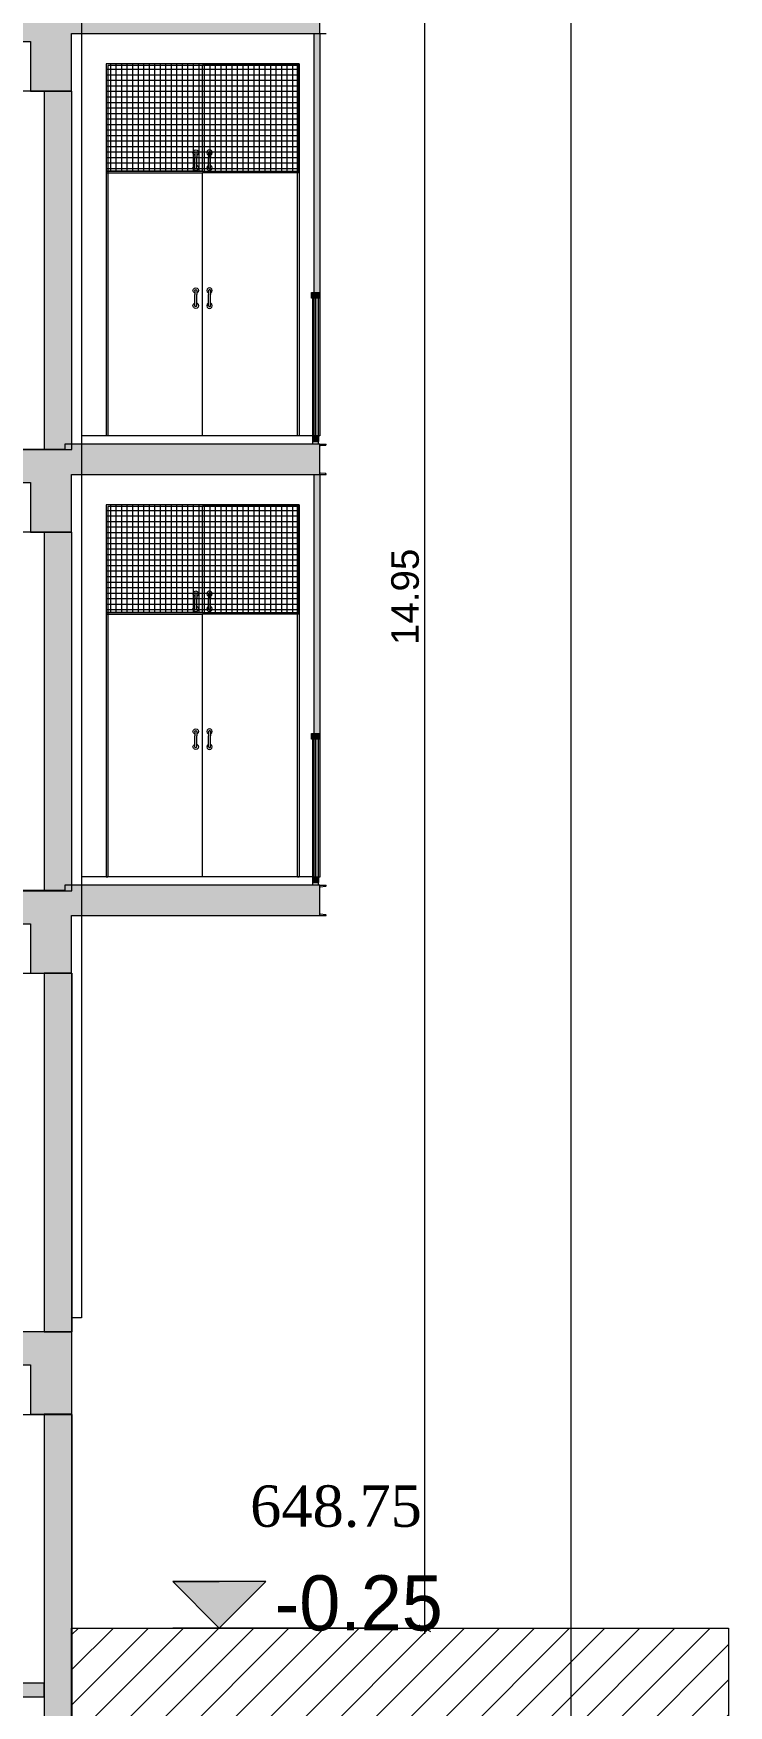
# Model space of a CAD drawing. Header units: millimetres. Extents: x 475206255 to 476720147, y 4620882299 to 4621447368.
# Drawn here: x 475518735 to 475523777, y 4621043682 to 4621055813 of the extents above; entities that cross this region are included whole.
import ezdxf

# ---------------------------------------------------------------- set-up
doc = ezdxf.new("R2010")
doc.units = ezdxf.units.MM
doc.header["$MEASUREMENT"] = 0
for name, color, linetype, lineweight in [('0_Pen_No__1_Pen_No__250', 7, 'Continuous', 0), ('0_Pen_No__250_Pen_No__142', 142, 'Continuous', 0), ('2D Drafting - General_Pen_No__250_Pen_No__7', 7, 'Continuous', 0), ('New_2D Drafting - General_Pen_No__1_Pen_No__250', 7, 'Continuous', 0), ('New_2D Drafting - General_Pen_No__250', 7, 'Continuous', 0), ('New_2D Drafting - General_Pen_No__250_Pen_No__154', 154, 'Continuous', 0), ('New_2D Drafting - General_Pen_No__250_Pen_No__7', 7, 'Continuous', 0), ('New_2D Drafting - General_Pen_No__30_Pen_No__9_Pen_No__9_Pen_No__255', 255, 'Continuous', 0), ('New_2D Drafting - General_Pen_No__30_Pen_No__9_Pen_No__9_Pen_No__4', 7, 'Continuous', 0), ('New_2D Drafting - General_Pen_No__30_Pen_No__9_Pen_No__9_Pen_No__7', 7, 'Continuous', 0), ('New_2D Drafting - General_Pen_No__7_Pen_No__250', 7, 'Continuous', 0), ('New_2D Drafting - General_Pen_No__7_Pen_No__7', 7, 'Continuous', 0), ('New_gegmebi_Pen_No__7_Pen_No__4', 7, 'Continuous', 0), ('New_New_piketebi_Pen_No__7_Pen_No__1', 1, 'Continuous', 0), ('New_reg_nak_Pen_No__7', 7, 'Continuous', 0), ('New_Structural - Bearing_Pen_No__1', 1, 'Continuous', 0), ('New_Structural - Bearing_Pen_No__250', 7, 'Continuous', 0), ('Structural - Bearing_Pen_No__250', 7, 'Continuous', 0), ('Structural - Bearing_Pen_No__7', 7, 'Continuous', 0), ('zoma_Pen_No__142', 142, 'Continuous', 0), ('zoma_Pen_No__1_Pen_No__142', 142, 'Continuous', 0)]:
    doc.layers.add(name, color=color, linetype=linetype, lineweight=lineweight)
doc.layers.add('New_2D Drafting - General_Pen_No__254', color=7, linetype='Continuous', lineweight=0, true_color=0xcccccc)
doc.layers.add('zoma', color=7, linetype='Continuous')
doc.styles.add('GENERATED_STYLE_2', font='arial.ttf')
doc.styles.add('GENERATED_STYLE_4', font='ACADMTAV.TTF')
doc.styles.add('GENERATED_STYLE_9', font='times.ttf')
doc.dimstyles.new('GENERATED_STYLE__14', dxfattribs={"dimtxt": 200, "dimasz": 64.421331, "dimexe": 0.18, "dimexo": 300, "dimgap": 0, "dimtad": 1, "dimlfac": 0.001, "dimzin": 0, "dimdsep": 46, "dimtxsty": 'GENERATED_STYLE_2', "dimblk": 'ARROWHEAD_2', "dimblk1": 'ARROWHEAD_2', "dimblk2": 'ARROWHEAD_2', "dimcen": 0.09, "dimclrd": 142, "dimclre": 142, "dimclrt": 142, "dimadec": 0, "dimazin": 0, "dimtfac": 1, "dimtdec": 4, "dimtmove": 0, "dimatfit": 3, "dimfxl": 1, "dimtolj": 1, "dimtzin": 0, "dimarcsym": 0})
doc.dimstyles.new('GENERATED_STYLE__3', dxfattribs={"dimtxt": 200, "dimasz": 64.421331, "dimexe": 0.18, "dimexo": 3, "dimgap": 0, "dimtad": 1, "dimtih": 1, "dimtoh": 1, "dimlfac": 0.001, "dimzin": 0, "dimdsep": 46, "dimtxsty": 'GENERATED_STYLE_2', "dimblk": 'ARROWHEAD_2', "dimblk1": 'ARROWHEAD_2', "dimblk2": 'ARROWHEAD_2', "dimcen": 0.09, "dimclrd": 142, "dimclre": 142, "dimclrt": 142, "dimadec": 0, "dimazin": 0, "dimtfac": 1, "dimtdec": 4, "dimtmove": 0, "dimatfit": 3, "dimfxl": 1, "dimtolj": 1, "dimtzin": 0, "dimarcsym": 0})
pattern_1 = [(0, (475826095.757, 4621095193.19), (0, 40), []), (90, (475826095.757, 4621095193.19), (-40, 0), [])]

# ---------------------------------------------------------------- blocks, each defined once
blk = doc.blocks.new('*D354', base_point=(475826096, 4621095193))
at = {"layer": 'zoma_Pen_No__142', "color": 142, "linetype": 'Continuous', "lineweight": 0, "transparency": 16777216}
for p, q in [((475521636, 4621059194), (475519112, 4621059194)), ((475521615, 4621059170), (475521530, 4621059219)), ((475521573, 4621059194), (475521573, 4621059236)), ((475521573, 4621044244), (475521573, 4621059194)), ((475521636, 4621044244), (475521509, 4621044244)), ((475521530, 4621044268), (475521615, 4621044220)), ((475521573, 4621044203), (475521573, 4621044244))]:
    blk.add_line(p, q, dxfattribs=at)
at = {"layer": 'zoma_Pen_No__142', "color": 142, "lineweight": 0, "transparency": 16777216, "insert": (475521533, 4621051376), "char_height": 200, "attachment_point": 7, "rotation": 90, "style": 'GENERATED_STYLE_2'}
blk.add_mtext('\\A1;{\\pql;\\fArial|b0|i0|c204|p0;\\W1.000000;14.95}', dxfattribs=at)
blk = doc.blocks.new('ARROWHEAD_2')
at = {"color": 0, "linetype": 'Continuous', "lineweight": 0}
for p, q in [((0, 0), (-1, 0)), ((-0.38, -0.66), (0.38, 0.66))]:
    blk.add_line(p, q, dxfattribs=at)
blk = doc.blocks.new('*D1601', base_point=(475826096, 4621095193))
at = {"layer": 'zoma_Pen_No__142', "color": 142, "linetype": 'Continuous', "lineweight": 0, "transparency": 16777216}
for p, q in [((475518612, 4621038264), (475518612, 4621038391)), ((475519012, 4621038264), (475519012, 4621038391)), ((475518636, 4621038370), (475518587, 4621038285)), ((475518612, 4621038328), (475519012, 4621038328)), ((475518987, 4621038285), (475519036, 4621038370)), ((475519012, 4621038328), (475519053, 4621038328))]:
    blk.add_line(p, q, dxfattribs=at)

msp = doc.modelspace()

# ---------------------------------------------------------------- hatches: boundary and pattern name
at = {"layer": '0_Pen_No__250_Pen_No__142', "linetype": 'Continuous', "lineweight": 0}
msp.add_hatch(color=142, dxfattribs=at).paths.add_polyline_path([(475520082.69, 4621044243.999), (475520420.219, 4621044581.693), (475519744.997, 4621044581.528)])
at = {"layer": '2D Drafting - General_Pen_No__250_Pen_No__7', "linetype": 'Continuous', "lineweight": 0}
for points in [[(475518962.212, 4621056033.564), (475518962.212, 4621055994.373), (475512112.213, 4621055994.373), (475512112.213, 4621055754.188), (475518712.213, 4621055754.188), (475518712.213, 4621055394.724), (475519011.963, 4621055394.724), (475519011.903, 4621055813.493), (475519012.377, 4621055813.493), (475520811.949, 4621055813.493), (475520811.949, 4621056033.563)], [(475518962.212, 4621052833.564), (475518962.212, 4621052794.373), (475512112.213, 4621052794.373), (475512112.213, 4621052554.543), (475518712.213, 4621052554.543), (475518712.213, 4621052194.196), (475519011.963, 4621052194.196), (475519011.903, 4621052613.493), (475519012.377, 4621052613.493), (475520811.949, 4621052613.493), (475520811.949, 4621052833.563)], [(475518962.212, 4621049633.564), (475518962.212, 4621049594.373), (475512112.213, 4621049594.373), (475512112.213, 4621049354.543), (475518712.213, 4621049354.543), (475518712.213, 4621048994.727), (475519011.963, 4621048994.727), (475519011.903, 4621049413.493), (475519012.377, 4621049413.493), (475520811.949, 4621049413.493), (475520811.949, 4621049633.563)], [(475519012.846, 4621045795.175), (475519012.746, 4621046394.175), (475512112.213, 4621046394.175), (475512112.213, 4621046154.543), (475518712.746, 4621046154.543), (475518712.746, 4621045795.175)], [(475518812.242, 4621043844.07), (475509012.213, 4621043844.07), (475509012.213, 4621043744.07), (475518812.242, 4621043744.07)]]:
    msp.add_hatch(color=7, dxfattribs=at).paths.add_polyline_path(points)
at = {"layer": 'New_2D Drafting - General_Pen_No__250_Pen_No__154', "linetype": 'Continuous', "lineweight": 0}
msp.add_hatch(color=154, dxfattribs=at).paths.add_polyline_path([(475519012.846, 4621045795.175), (475518812.846, 4621045795.175), (475518812.846, 4621043244.07), (475519012.846, 4621043244.07)])
at = {"layer": 'New_2D Drafting - General_Pen_No__250_Pen_No__7', "linetype": 'Continuous', "lineweight": 0}
for points in [[(475519012.213, 4621055394.724), (475518812.213, 4621055394.724), (475518812.213, 4621052794.55), (475519012.213, 4621052794.55)], [(475519012.213, 4621052194.196), (475518812.213, 4621052194.196), (475518812.213, 4621049593.727), (475519012.213, 4621049593.727)], [(475519012.213, 4621048994.727), (475518812.213, 4621048994.727), (475518812.213, 4621046393.727), (475519012.213, 4621046393.727)]]:
    msp.add_hatch(color=7, dxfattribs=at).paths.add_polyline_path(points)
at = {"layer": 'New_2D Drafting - General_Pen_No__254', "linetype": 'Continuous', "lineweight": 0, "true_color": 0xcccccc}
h = msp.add_hatch(dxfattribs=at)
h.set_pattern_fill('GRID_100X100', color=254, style=0, pattern_type=2)
h.set_pattern_definition(pattern_1)
h.paths.add_polyline_path([(475519262.165, 4621054813.085), (475520662.165, 4621054813.085), (475520662.165, 4621055593.085), (475519262.165, 4621055593.085)])
h = msp.add_hatch(dxfattribs=at)
h.set_pattern_fill('GRID_100X100', color=254, style=0, pattern_type=2)
h.set_pattern_definition(pattern_1)
h.paths.add_polyline_path([(475519262.165, 4621051613.085), (475520662.165, 4621051613.085), (475520662.165, 4621052393.085), (475519262.165, 4621052393.085)])
at = {"layer": 'New_2D Drafting - General_Pen_No__30_Pen_No__9_Pen_No__9_Pen_No__255', "linetype": 'Continuous', "lineweight": 0}
for points in [[(475520811.947, 4621055813.086), (475520811.947, 4621052893.085), (475520771.947, 4621052893.085), (475520771.947, 4621055813.086)], [(475520801.947, 4621053893.564), (475520761.947, 4621053893.564), (475520761.947, 4621052893.563), (475520801.947, 4621052893.563)], [(475520811.947, 4621052613.086), (475520811.947, 4621049693.085), (475520771.947, 4621049693.085), (475520771.947, 4621052613.086)], [(475520801.947, 4621050693.564), (475520761.947, 4621050693.564), (475520761.947, 4621049693.563), (475520801.947, 4621049693.563)]]:
    msp.add_hatch(color=255, dxfattribs=at).paths.add_polyline_path(points)
at = {"layer": 'New_2D Drafting - General_Pen_No__30_Pen_No__9_Pen_No__9_Pen_No__4', "linetype": 'Continuous', "lineweight": 0}
for points in [[(475520811.947, 4621053893.564), (475520751.947, 4621053893.564), (475520751.947, 4621053933.564), (475520779.947, 4621053933.564), (475520781.947, 4621053933.564), (475520811.947, 4621053933.564)], [(475520801.947, 4621052853.563), (475520761.947, 4621052853.563), (475520761.947, 4621052893.563), (475520779.947, 4621052893.563), (475520781.947, 4621052893.563), (475520801.947, 4621052893.563)], [(475520811.947, 4621050693.564), (475520751.947, 4621050693.564), (475520751.947, 4621050733.564), (475520779.947, 4621050733.564), (475520781.947, 4621050733.564), (475520811.947, 4621050733.564)], [(475520801.947, 4621049653.563), (475520761.947, 4621049653.563), (475520761.947, 4621049693.563), (475520779.947, 4621049693.563), (475520781.947, 4621049693.563), (475520801.947, 4621049693.563)]]:
    msp.add_hatch(color=7, dxfattribs=at).paths.add_polyline_path(points)
at = {"layer": 'New_2D Drafting - General_Pen_No__7_Pen_No__7', "linetype": 'Continuous', "lineweight": 0}
h = msp.add_hatch(dxfattribs=at)
h.set_pattern_fill('MASONRY_BLOCK', style=0, pattern_type=2)
h.set_pattern_definition([(45, (475826095.76, 4621095193.19), (-127.27922, 127.27922), [])])
h.paths.add_polyline_path([(475452974.425, 4621042244.07), (475456710.947, 4621042244.071), (475456710.947, 4621041744.004), (475456711.047, 4621041744.004), (475456711.017, 4621041564.479), (475456711.58, 4621041564.479), (475456711.58, 4621041244.07), (475456711.58, 4621040844.07), (475466511.615, 4621040844.07), (475466511.615, 4621040043.958), (475466711.581, 4621040043.958), (475469211.241, 4621040043.958), (475469211.241, 4621040443.958), (475469211.241, 4621040844.069), (475477412.05, 4621040844.069), (475477412.05, 4621042344.563), (475477711.501, 4621042344.563), (475477711.501, 4621041844.07), (475487112.247, 4621041844.069), (475487112.247, 4621041043.958), (475489811.873, 4621041043.958), (475489811.873, 4621041844.069), (475498012.213, 4621041844.069), (475498012.213, 4621043844.07), (475498312.213, 4621043844.07), (475498312.213, 4621042844.069), (475506512.553, 4621042844.069), (475506512.553, 4621042043.958), (475509212.179, 4621042043.958), (475509212.179, 4621042844.069), (475519011.58, 4621042844.07), (475519011.58, 4621044244.001), (475523777.15, 4621044243.999), (475523777.15, 4621041501.744), (475500553.601, 4621041501.744), (475500553.601, 4621040501.744), (475479153.68, 4621040501.744), (475479153.68, 4621039501.744), (475452974.425, 4621039501.744)])

# ---------------------------------------------------------------- linework, layer by layer
at = {"layer": '0_Pen_No__1_Pen_No__250', "color": 7, "linetype": 'Continuous', "lineweight": 0, "flags": 128}
for points in [[(475520082.69, 4621044243.999), (475519744.997, 4621044581.528), (475520082.608, 4621044581.61)], [(475520082.69, 4621044243.999), (475520420.219, 4621044581.693), (475520082.608, 4621044581.61)], [(475521345.079, 4621044244.307), (475519745.079, 4621044243.917)]]:
    msp.add_lwpolyline(points, dxfattribs=at)
at = {"layer": '0_Pen_No__250_Pen_No__142', "color": 142, "linetype": 'Continuous', "lineweight": 0, "flags": 128}
msp.add_lwpolyline([(475520082.69, 4621044243.999), (475520420.219, 4621044581.693), (475519744.997, 4621044581.528)], close=True, dxfattribs=at)
at = {"layer": '2D Drafting - General_Pen_No__250_Pen_No__7', "color": 7, "linetype": 'Continuous', "lineweight": 0, "flags": 128}
for points in [[(475518962.212, 4621056033.564), (475518962.212, 4621055994.373), (475512112.213, 4621055994.373), (475512112.213, 4621055754.188), (475518712.213, 4621055754.188), (475518712.213, 4621055394.724), (475519011.963, 4621055394.724), (475519011.903, 4621055813.493), (475519012.377, 4621055813.493), (475520811.949, 4621055813.493), (475520811.949, 4621056033.563)], [(475518962.212, 4621052833.564), (475518962.212, 4621052794.373), (475512112.213, 4621052794.373), (475512112.213, 4621052554.543), (475518712.213, 4621052554.543), (475518712.213, 4621052194.196), (475519011.963, 4621052194.196), (475519011.903, 4621052613.493), (475519012.377, 4621052613.493), (475520811.949, 4621052613.493), (475520811.949, 4621052833.563)], [(475518962.212, 4621049633.564), (475518962.212, 4621049594.373), (475512112.213, 4621049594.373), (475512112.213, 4621049354.543), (475518712.213, 4621049354.543), (475518712.213, 4621048994.727), (475519011.963, 4621048994.727), (475519011.903, 4621049413.493), (475519012.377, 4621049413.493), (475520811.949, 4621049413.493), (475520811.949, 4621049633.563)], [(475519012.846, 4621045795.175), (475519012.746, 4621046394.175), (475512112.213, 4621046394.175), (475512112.213, 4621046154.543), (475518712.746, 4621046154.543), (475518712.746, 4621045795.175)], [(475518812.242, 4621043844.07), (475509012.213, 4621043844.07), (475509012.213, 4621043744.07), (475518812.242, 4621043744.07)]]:
    msp.add_lwpolyline(points, close=True, dxfattribs=at)
at = {"layer": 'New_2D Drafting - General_Pen_No__1_Pen_No__250', "color": 7, "linetype": 'Continuous', "lineweight": 0}
for p, q in [((475520761.947, 4621052893.601), (475519082.297, 4621052893.601)), ((475520761.947, 4621049693.601), (475519082.297, 4621049693.601))]:
    msp.add_line(p, q, dxfattribs=at)
at = {"layer": 'New_2D Drafting - General_Pen_No__250', "color": 7, "linetype": 'Continuous', "lineweight": 0, "flags": 128}
for points in [[(475519262.165, 4621054813.085), (475520662.165, 4621054813.085), (475520662.165, 4621055593.085), (475519262.165, 4621055593.085)], [(475519262.165, 4621051613.085), (475520662.165, 4621051613.085), (475520662.165, 4621052393.085), (475519262.165, 4621052393.085)]]:
    msp.add_lwpolyline(points, close=True, dxfattribs=at)
at = {"layer": 'New_2D Drafting - General_Pen_No__250_Pen_No__7', "color": 7, "linetype": 'Continuous', "lineweight": 0, "flags": 128}
for points in [[(475519012.213, 4621055394.724), (475518812.213, 4621055394.724), (475518812.213, 4621052794.55), (475519012.213, 4621052794.55)], [(475519012.213, 4621052194.196), (475518812.213, 4621052194.196), (475518812.213, 4621049593.727), (475519012.213, 4621049593.727)], [(475519012.213, 4621048994.727), (475518812.213, 4621048994.727), (475518812.213, 4621046393.727), (475519012.213, 4621046393.727)], [(475519012.846, 4621045795.175), (475518812.846, 4621045795.175), (475518812.846, 4621043244.07), (475519012.846, 4621043244.07)]]:
    msp.add_lwpolyline(points, close=True, dxfattribs=at)
at = {"layer": 'New_2D Drafting - General_Pen_No__30_Pen_No__9_Pen_No__9_Pen_No__7', "color": 7, "linetype": 'Continuous', "lineweight": 0, "flags": 128}
for points in [[(475520811.947, 4621055813.086), (475520811.947, 4621052893.085), (475520771.947, 4621052893.085), (475520771.947, 4621055813.086)], [(475520811.947, 4621053893.564), (475520751.947, 4621053893.564), (475520751.947, 4621053933.564), (475520779.947, 4621053933.564), (475520781.947, 4621053933.564), (475520811.947, 4621053933.564)], [(475520801.947, 4621053893.564), (475520761.947, 4621053893.564), (475520761.947, 4621052893.563), (475520801.947, 4621052893.563)], [(475520801.947, 4621052853.563), (475520761.947, 4621052853.563), (475520761.947, 4621052893.563), (475520779.947, 4621052893.563), (475520781.947, 4621052893.563), (475520801.947, 4621052893.563)], [(475520811.947, 4621052613.086), (475520811.947, 4621049693.085), (475520771.947, 4621049693.085), (475520771.947, 4621052613.086)], [(475520811.947, 4621050693.564), (475520751.947, 4621050693.564), (475520751.947, 4621050733.564), (475520779.947, 4621050733.564), (475520781.947, 4621050733.564), (475520811.947, 4621050733.564)], [(475520801.947, 4621050693.564), (475520761.947, 4621050693.564), (475520761.947, 4621049693.563), (475520801.947, 4621049693.563)], [(475520801.947, 4621049653.563), (475520761.947, 4621049653.563), (475520761.947, 4621049693.563), (475520779.947, 4621049693.563), (475520781.947, 4621049693.563), (475520801.947, 4621049693.563)]]:
    msp.add_lwpolyline(points, close=True, dxfattribs=at)
at = {"layer": 'New_2D Drafting - General_Pen_No__7_Pen_No__250', "color": 7, "linetype": 'Continuous', "lineweight": 0, "flags": 128}
msp.add_lwpolyline([(475498012.213, 4621043844.07), (475498312.213, 4621043844.07), (475498312.213, 4621042844.069), (475506512.553, 4621042844.069), (475506512.553, 4621042043.958), (475509212.179, 4621042043.958), (475509212.179, 4621042844.069), (475519011.58, 4621042844.07), (475519011.58, 4621044244.001), (475523777.15, 4621044243.999), (475523777.15, 4621041501.744), (475500553.601, 4621041501.744), (475500553.601, 4621040501.744), (475479153.68, 4621040501.744)], dxfattribs=at)
at = {"layer": 'New_gegmebi_Pen_No__7_Pen_No__4', "color": 7, "linetype": 'Continuous', "lineweight": 0}
for points in [[(475518612.213, 4621052794.55), (475519012.213, 4621052794.55), (475519012.213, 4621055394.724), (475518612.213, 4621055394.724)], [(475518612.213, 4621049593.727), (475519012.213, 4621049593.727), (475519012.213, 4621052194.196), (475518612.213, 4621052194.196)], [(475519012.213, 4621046394.108), (475518612.213, 4621046394.108), (475518612.213, 4621048994.727), (475519012.213, 4621048994.727)], [(475519012.213, 4621043244.069), (475518612.213, 4621043244.069), (475518612.213, 4621045794.727), (475519012.213, 4621045794.727)]]:
    msp.add_lwpolyline(points, close=True, dxfattribs=at)
at = {"layer": 'New_reg_nak_Pen_No__7', "color": 7, "linetype": 'Continuous', "lineweight": 0}
for p, q in [((475520811.947, 4621055813.085), (475520858.274, 4621055813.085)), ((475520811.947, 4621052833.085), (475520858.273, 4621052833.085)), ((475520811.947, 4621052613.085), (475520858.274, 4621052613.085)), ((475520811.947, 4621049633.085), (475520858.273, 4621049633.085)), ((475520811.947, 4621049413.085), (475520858.274, 4621049413.085))]:
    msp.add_line(p, q, dxfattribs=at)
at = {"layer": 'New_reg_nak_Pen_No__7', "color": 7, "linetype": 'Continuous', "lineweight": 0, "flags": 128}
msp.add_lwpolyline([(475519012.113, 4621059693.764), (475519082.465, 4621059693.762), (475519082.14, 4621046494.168), (475519012.213, 4621046494.17)], dxfattribs=at)
at = {"layer": 'New_Structural - Bearing_Pen_No__1', "color": 1, "linetype": 'Continuous', "lineweight": 0}
msp.add_line((475522633.022, 4621063013.787), (475522633.022, 4621036282.461), dxfattribs=at)
at = {"layer": 'New_Structural - Bearing_Pen_No__250', "color": 7, "linetype": 'Continuous', "lineweight": 0}
for p, q in [((475519962.165, 4621055593.085), (475519262.165, 4621055593.085)), ((475519262.165, 4621055593.085), (475519262.165, 4621054813.085)), ((475520650.165, 4621055581.085), (475519274.165, 4621055581.085)), ((475519274.165, 4621055581.085), (475519274.165, 4621054813.085)), ((475519962.165, 4621055593.085), (475520662.165, 4621055593.085)), ((475519962.165, 4621054813.085), (475519962.165, 4621055581.085)), ((475520650.165, 4621054813.085), (475520650.165, 4621055581.085)), ((475520662.165, 4621055593.085), (475520662.165, 4621054813.085)), ((475519892.165, 4621054948.085), (475519894.844, 4621054958.085)), ((475519894.844, 4621054938.085), (475519892.165, 4621054948.085)), ((475519894.844, 4621054958.085), (475519902.165, 4621054965.406)), ((475519902.165, 4621054930.765), (475519894.844, 4621054938.085)), ((475519902.165, 4621054965.406), (475519912.165, 4621054968.085)), ((475519905.165, 4621054929.961), (475519902.165, 4621054930.765)), ((475519905.165, 4621054948.085), (475519906.102, 4621054951.585)), ((475519905.165, 4621054948.085), (475519905.165, 4621054944.066)), ((475519905.165, 4621054944.066), (475519905.165, 4621054933.085)), ((475519905.165, 4621054933.085), (475519905.165, 4621054918.085)), ((475519905.165, 4621054868.085), (475519905.165, 4621054918.085)), ((475519906.102, 4621054951.585), (475519908.665, 4621054954.147)), ((475519908.665, 4621054954.147), (475519912.165, 4621054955.085)), ((475519912.165, 4621054968.085), (475519922.165, 4621054965.406)), ((475519912.165, 4621054955.085), (475519915.665, 4621054954.147)), ((475519915.665, 4621054954.147), (475519918.227, 4621054951.585)), ((475519918.227, 4621054951.585), (475519919.165, 4621054948.085)), ((475519919.165, 4621054948.085), (475519919.165, 4621054944.066)), ((475519919.165, 4621054944.066), (475519919.165, 4621054933.085)), ((475519919.165, 4621054933.085), (475519919.165, 4621054918.085)), ((475519922.165, 4621054930.765), (475519919.165, 4621054929.961)), ((475519919.165, 4621054868.085), (475519919.165, 4621054918.085)), ((475519922.165, 4621054965.406), (475519929.485, 4621054958.085)), ((475519929.485, 4621054938.085), (475519922.165, 4621054930.765)), ((475519929.485, 4621054958.085), (475519932.165, 4621054948.085)), ((475519932.165, 4621054948.085), (475519929.485, 4621054938.085)), ((475519994.844, 4621054958.085), (475519992.165, 4621054948.085)), ((475519992.165, 4621054948.085), (475519994.844, 4621054938.085)), ((475520002.165, 4621054965.406), (475519994.844, 4621054958.085)), ((475519994.844, 4621054938.085), (475520002.165, 4621054930.765)), ((475520012.165, 4621054968.085), (475520002.165, 4621054965.406)), ((475520002.165, 4621054930.765), (475520005.165, 4621054929.961)), ((475520006.102, 4621054951.585), (475520005.165, 4621054948.085)), ((475520005.165, 4621054948.085), (475520005.165, 4621054944.066)), ((475520005.165, 4621054944.066), (475520005.165, 4621054933.085)), ((475520005.165, 4621054933.085), (475520005.165, 4621054918.085)), ((475520005.165, 4621054868.085), (475520005.165, 4621054918.085)), ((475520008.665, 4621054954.147), (475520006.102, 4621054951.585)), ((475520012.165, 4621054955.085), (475520008.665, 4621054954.147)), ((475520022.165, 4621054965.406), (475520012.165, 4621054968.085)), ((475520015.665, 4621054954.147), (475520012.165, 4621054955.085)), ((475520018.227, 4621054951.585), (475520015.665, 4621054954.147)), ((475520019.165, 4621054948.085), (475520018.227, 4621054951.585)), ((475520019.165, 4621054948.085), (475520019.165, 4621054944.066)), ((475520019.165, 4621054944.066), (475520019.165, 4621054933.085)), ((475520019.165, 4621054933.085), (475520019.165, 4621054918.085)), ((475520019.165, 4621054929.961), (475520022.165, 4621054930.765)), ((475520019.165, 4621054868.085), (475520019.165, 4621054918.085)), ((475520029.485, 4621054958.085), (475520022.165, 4621054965.406)), ((475520022.165, 4621054930.765), (475520029.485, 4621054938.085)), ((475520032.165, 4621054948.085), (475520029.485, 4621054958.085)), ((475520029.485, 4621054938.085), (475520032.165, 4621054948.085)), ((475519962.165, 4621054813.085), (475519262.165, 4621054813.085)), ((475519262.165, 4621054813.085), (475519262.165, 4621052893.085)), ((475519274.165, 4621054813.085), (475519262.165, 4621054813.085)), ((475519262.165, 4621054801.085), (475519962.165, 4621054801.085)), ((475519274.165, 4621054813.085), (475519274.165, 4621052893.085)), ((475519892.165, 4621054838.085), (475519894.844, 4621054848.085)), ((475519894.844, 4621054828.085), (475519892.165, 4621054838.085)), ((475519894.844, 4621054848.085), (475519902.165, 4621054855.406)), ((475519902.165, 4621054820.765), (475519894.844, 4621054828.085)), ((475519902.165, 4621054855.406), (475519905.165, 4621054856.209)), ((475519912.165, 4621054818.085), (475519902.165, 4621054820.765)), ((475519905.165, 4621054853.085), (475519905.165, 4621054868.085)), ((475519905.165, 4621054842.104), (475519905.165, 4621054853.085)), ((475519905.165, 4621054838.085), (475519905.165, 4621054842.104)), ((475519906.102, 4621054834.585), (475519905.165, 4621054838.085)), ((475519908.665, 4621054832.023), (475519906.102, 4621054834.585)), ((475519912.165, 4621054831.085), (475519908.665, 4621054832.023)), ((475519915.665, 4621054832.023), (475519912.165, 4621054831.085)), ((475519922.165, 4621054820.765), (475519912.165, 4621054818.085)), ((475519918.227, 4621054834.585), (475519915.665, 4621054832.023)), ((475519919.165, 4621054838.085), (475519918.227, 4621054834.585)), ((475519919.165, 4621054853.085), (475519919.165, 4621054868.085)), ((475519919.165, 4621054856.209), (475519922.165, 4621054855.406)), ((475519919.165, 4621054842.104), (475519919.165, 4621054853.085)), ((475519919.165, 4621054838.085), (475519919.165, 4621054842.104)), ((475519922.165, 4621054855.406), (475519929.485, 4621054848.085)), ((475519929.485, 4621054828.085), (475519922.165, 4621054820.765)), ((475519929.485, 4621054848.085), (475519932.165, 4621054838.085)), ((475519932.165, 4621054838.085), (475519929.485, 4621054828.085)), ((475519962.165, 4621054813.085), (475520662.165, 4621054813.085)), ((475519962.165, 4621052893.085), (475519962.165, 4621054801.085)), ((475520662.165, 4621054801.085), (475519962.165, 4621054801.085)), ((475519994.844, 4621054848.085), (475519992.165, 4621054838.085)), ((475519992.165, 4621054838.085), (475519994.844, 4621054828.085)), ((475520002.165, 4621054855.406), (475519994.844, 4621054848.085)), ((475519994.844, 4621054828.085), (475520002.165, 4621054820.765)), ((475520005.165, 4621054856.209), (475520002.165, 4621054855.406)), ((475520002.165, 4621054820.765), (475520012.165, 4621054818.085)), ((475520005.165, 4621054853.085), (475520005.165, 4621054868.085)), ((475520005.165, 4621054842.104), (475520005.165, 4621054853.085)), ((475520005.165, 4621054838.085), (475520005.165, 4621054842.104)), ((475520005.165, 4621054838.085), (475520006.102, 4621054834.585)), ((475520006.102, 4621054834.585), (475520008.665, 4621054832.023)), ((475520008.665, 4621054832.023), (475520012.165, 4621054831.085)), ((475520012.165, 4621054831.085), (475520015.665, 4621054832.023)), ((475520012.165, 4621054818.085), (475520022.165, 4621054820.765)), ((475520015.665, 4621054832.023), (475520018.227, 4621054834.585)), ((475520018.227, 4621054834.585), (475520019.165, 4621054838.085)), ((475520019.165, 4621054853.085), (475520019.165, 4621054868.085)), ((475520022.165, 4621054855.406), (475520019.165, 4621054856.209)), ((475520019.165, 4621054842.104), (475520019.165, 4621054853.085)), ((475520019.165, 4621054838.085), (475520019.165, 4621054842.104)), ((475520029.485, 4621054848.085), (475520022.165, 4621054855.406)), ((475520022.165, 4621054820.765), (475520029.485, 4621054828.085)), ((475520032.165, 4621054838.085), (475520029.485, 4621054848.085)), ((475520029.485, 4621054828.085), (475520032.165, 4621054838.085)), ((475520650.165, 4621052893.085), (475520650.165, 4621054813.085)), ((475520662.165, 4621054813.085), (475520662.165, 4621052893.085)), ((475519892.165, 4621053948.085), (475519894.844, 4621053958.085)), ((475519894.844, 4621053938.085), (475519892.165, 4621053948.085)), ((475519894.844, 4621053958.085), (475519902.165, 4621053965.406)), ((475519902.165, 4621053930.765), (475519894.844, 4621053938.085)), ((475519902.165, 4621053965.406), (475519912.165, 4621053968.085)), ((475519905.165, 4621053929.961), (475519902.165, 4621053930.765)), ((475519905.165, 4621053948.085), (475519906.102, 4621053951.585)), ((475519905.165, 4621053948.085), (475519905.165, 4621053944.066)), ((475519905.165, 4621053944.066), (475519905.165, 4621053933.085)), ((475519905.165, 4621053933.085), (475519905.165, 4621053918.085)), ((475519905.165, 4621053868.085), (475519905.165, 4621053918.085)), ((475519906.102, 4621053951.585), (475519908.665, 4621053954.147)), ((475519908.665, 4621053954.147), (475519912.165, 4621053955.085)), ((475519912.165, 4621053968.085), (475519922.165, 4621053965.406)), ((475519912.165, 4621053955.085), (475519915.665, 4621053954.147)), ((475519915.665, 4621053954.147), (475519918.227, 4621053951.585)), ((475519918.227, 4621053951.585), (475519919.165, 4621053948.085)), ((475519919.165, 4621053948.085), (475519919.165, 4621053944.066)), ((475519919.165, 4621053944.066), (475519919.165, 4621053933.085)), ((475519919.165, 4621053933.085), (475519919.165, 4621053918.085)), ((475519922.165, 4621053930.765), (475519919.165, 4621053929.961)), ((475519919.165, 4621053868.085), (475519919.165, 4621053918.085)), ((475519922.165, 4621053965.406), (475519929.485, 4621053958.085)), ((475519929.485, 4621053938.085), (475519922.165, 4621053930.765)), ((475519929.485, 4621053958.085), (475519932.165, 4621053948.085)), ((475519932.165, 4621053948.085), (475519929.485, 4621053938.085)), ((475519994.844, 4621053958.085), (475519992.165, 4621053948.085)), ((475519992.165, 4621053948.085), (475519994.844, 4621053938.085)), ((475520002.165, 4621053965.406), (475519994.844, 4621053958.085)), ((475519994.844, 4621053938.085), (475520002.165, 4621053930.765)), ((475520012.165, 4621053968.085), (475520002.165, 4621053965.406)), ((475520002.165, 4621053930.765), (475520005.165, 4621053929.961)), ((475520006.102, 4621053951.585), (475520005.165, 4621053948.085)), ((475520005.165, 4621053948.085), (475520005.165, 4621053944.066)), ((475520005.165, 4621053944.066), (475520005.165, 4621053933.085)), ((475520005.165, 4621053933.085), (475520005.165, 4621053918.085)), ((475520005.165, 4621053868.085), (475520005.165, 4621053918.085)), ((475520008.665, 4621053954.147), (475520006.102, 4621053951.585)), ((475520012.165, 4621053955.085), (475520008.665, 4621053954.147)), ((475520022.165, 4621053965.406), (475520012.165, 4621053968.085)), ((475520015.665, 4621053954.147), (475520012.165, 4621053955.085)), ((475520018.227, 4621053951.585), (475520015.665, 4621053954.147)), ((475520019.165, 4621053948.085), (475520018.227, 4621053951.585)), ((475520019.165, 4621053948.085), (475520019.165, 4621053944.066)), ((475520019.165, 4621053944.066), (475520019.165, 4621053933.085)), ((475520019.165, 4621053933.085), (475520019.165, 4621053918.085)), ((475520019.165, 4621053929.961), (475520022.165, 4621053930.765)), ((475520019.165, 4621053868.085), (475520019.165, 4621053918.085)), ((475520029.485, 4621053958.085), (475520022.165, 4621053965.406)), ((475520022.165, 4621053930.765), (475520029.485, 4621053938.085)), ((475520032.165, 4621053948.085), (475520029.485, 4621053958.085)), ((475520029.485, 4621053938.085), (475520032.165, 4621053948.085)), ((475520761.947, 4621053933.564), (475520801.947, 4621053933.564)), ((475519892.165, 4621053838.085), (475519894.844, 4621053848.085)), ((475519894.844, 4621053828.085), (475519892.165, 4621053838.085)), ((475519894.844, 4621053848.085), (475519902.165, 4621053855.406)), ((475519902.165, 4621053820.765), (475519894.844, 4621053828.085)), ((475519902.165, 4621053855.406), (475519905.165, 4621053856.209)), ((475519912.165, 4621053818.085), (475519902.165, 4621053820.765)), ((475519905.165, 4621053853.085), (475519905.165, 4621053868.085)), ((475519905.165, 4621053842.104), (475519905.165, 4621053853.085)), ((475519905.165, 4621053838.085), (475519905.165, 4621053842.104)), ((475519906.102, 4621053834.585), (475519905.165, 4621053838.085)), ((475519908.665, 4621053832.023), (475519906.102, 4621053834.585)), ((475519912.165, 4621053831.085), (475519908.665, 4621053832.023)), ((475519915.665, 4621053832.023), (475519912.165, 4621053831.085)), ((475519922.165, 4621053820.765), (475519912.165, 4621053818.085)), ((475519918.227, 4621053834.585), (475519915.665, 4621053832.023)), ((475519919.165, 4621053838.085), (475519918.227, 4621053834.585)), ((475519919.165, 4621053853.085), (475519919.165, 4621053868.085)), ((475519919.165, 4621053856.209), (475519922.165, 4621053855.406)), ((475519919.165, 4621053842.104), (475519919.165, 4621053853.085)), ((475519919.165, 4621053838.085), (475519919.165, 4621053842.104)), ((475519922.165, 4621053855.406), (475519929.485, 4621053848.085)), ((475519929.485, 4621053828.085), (475519922.165, 4621053820.765)), ((475519929.485, 4621053848.085), (475519932.165, 4621053838.085)), ((475519932.165, 4621053838.085), (475519929.485, 4621053828.085)), ((475519994.844, 4621053848.085), (475519992.165, 4621053838.085)), ((475519992.165, 4621053838.085), (475519994.844, 4621053828.085)), ((475520002.165, 4621053855.406), (475519994.844, 4621053848.085)), ((475519994.844, 4621053828.085), (475520002.165, 4621053820.765)), ((475520005.165, 4621053856.209), (475520002.165, 4621053855.406)), ((475520002.165, 4621053820.765), (475520012.165, 4621053818.085)), ((475520005.165, 4621053853.085), (475520005.165, 4621053868.085)), ((475520005.165, 4621053842.104), (475520005.165, 4621053853.085)), ((475520005.165, 4621053838.085), (475520005.165, 4621053842.104)), ((475520005.165, 4621053838.085), (475520006.102, 4621053834.585)), ((475520006.102, 4621053834.585), (475520008.665, 4621053832.023)), ((475520008.665, 4621053832.023), (475520012.165, 4621053831.085)), ((475520012.165, 4621053831.085), (475520015.665, 4621053832.023)), ((475520012.165, 4621053818.085), (475520022.165, 4621053820.765)), ((475520015.665, 4621053832.023), (475520018.227, 4621053834.585)), ((475520018.227, 4621053834.585), (475520019.165, 4621053838.085)), ((475520019.165, 4621053853.085), (475520019.165, 4621053868.085)), ((475520022.165, 4621053855.406), (475520019.165, 4621053856.209)), ((475520019.165, 4621053842.104), (475520019.165, 4621053853.085)), ((475520019.165, 4621053838.085), (475520019.165, 4621053842.104)), ((475520029.485, 4621053848.085), (475520022.165, 4621053855.406)), ((475520022.165, 4621053820.765), (475520029.485, 4621053828.085)), ((475520032.165, 4621053838.085), (475520029.485, 4621053848.085)), ((475520029.485, 4621053828.085), (475520032.165, 4621053838.085)), ((475520779.947, 4621053893.564), (475520779.947, 4621052893.563)), ((475520781.947, 4621053893.564), (475520781.947, 4621052893.563)), ((475519274.165, 4621052893.085), (475519262.165, 4621052893.085)), ((475520662.165, 4621052893.085), (475520650.165, 4621052893.085)), ((475520761.947, 4621052893.563), (475520779.947, 4621052893.563)), ((475520761.947, 4621052893.563), (475520761.947, 4621052853.563)), ((475520761.947, 4621052853.563), (475520801.947, 4621052853.563)), ((475520781.947, 4621052893.563), (475520801.947, 4621052893.563)), ((475520801.947, 4621052893.563), (475520801.947, 4621052853.563)), ((475519962.165, 4621052393.085), (475519262.165, 4621052393.085)), ((475519262.165, 4621052393.085), (475519262.165, 4621051613.085)), ((475520650.165, 4621052381.085), (475519274.165, 4621052381.085)), ((475519274.165, 4621052381.085), (475519274.165, 4621051613.085)), ((475519962.165, 4621052393.085), (475520662.165, 4621052393.085)), ((475519962.165, 4621051613.085), (475519962.165, 4621052381.085)), ((475520650.165, 4621051613.085), (475520650.165, 4621052381.085)), ((475520662.165, 4621052393.085), (475520662.165, 4621051613.085)), ((475519892.165, 4621051748.085), (475519894.844, 4621051758.085)), ((475519894.844, 4621051738.085), (475519892.165, 4621051748.085)), ((475519894.844, 4621051758.085), (475519902.165, 4621051765.406)), ((475519902.165, 4621051730.765), (475519894.844, 4621051738.085)), ((475519902.165, 4621051765.406), (475519912.165, 4621051768.085)), ((475519905.165, 4621051748.085), (475519906.102, 4621051751.585)), ((475519905.165, 4621051748.085), (475519905.165, 4621051744.066)), ((475519905.165, 4621051744.066), (475519905.165, 4621051733.085)), ((475519905.165, 4621051733.085), (475519905.165, 4621051718.085)), ((475519906.102, 4621051751.585), (475519908.665, 4621051754.147)), ((475519908.665, 4621051754.147), (475519912.165, 4621051755.085)), ((475519912.165, 4621051768.085), (475519922.165, 4621051765.406)), ((475519912.165, 4621051755.085), (475519915.665, 4621051754.147)), ((475519915.665, 4621051754.147), (475519918.227, 4621051751.585)), ((475519918.227, 4621051751.585), (475519919.165, 4621051748.085)), ((475519919.165, 4621051748.085), (475519919.165, 4621051744.066)), ((475519919.165, 4621051744.066), (475519919.165, 4621051733.085)), ((475519919.165, 4621051733.085), (475519919.165, 4621051718.085)), ((475519922.165, 4621051765.406), (475519929.485, 4621051758.085)), ((475519929.485, 4621051738.085), (475519922.165, 4621051730.765)), ((475519929.485, 4621051758.085), (475519932.165, 4621051748.085)), ((475519932.165, 4621051748.085), (475519929.485, 4621051738.085)), ((475519994.844, 4621051758.085), (475519992.165, 4621051748.085)), ((475519992.165, 4621051748.085), (475519994.844, 4621051738.085)), ((475520002.165, 4621051765.406), (475519994.844, 4621051758.085)), ((475519994.844, 4621051738.085), (475520002.165, 4621051730.765)), ((475520012.165, 4621051768.085), (475520002.165, 4621051765.406)), ((475520006.102, 4621051751.585), (475520005.165, 4621051748.085)), ((475520005.165, 4621051748.085), (475520005.165, 4621051744.066)), ((475520005.165, 4621051744.066), (475520005.165, 4621051733.085)), ((475520005.165, 4621051733.085), (475520005.165, 4621051718.085)), ((475520008.665, 4621051754.147), (475520006.102, 4621051751.585)), ((475520012.165, 4621051755.085), (475520008.665, 4621051754.147)), ((475520022.165, 4621051765.406), (475520012.165, 4621051768.085)), ((475520015.665, 4621051754.147), (475520012.165, 4621051755.085)), ((475520018.227, 4621051751.585), (475520015.665, 4621051754.147)), ((475520019.165, 4621051748.085), (475520018.227, 4621051751.585)), ((475520019.165, 4621051748.085), (475520019.165, 4621051744.066)), ((475520019.165, 4621051744.066), (475520019.165, 4621051733.085)), ((475520019.165, 4621051733.085), (475520019.165, 4621051718.085)), ((475520029.485, 4621051758.085), (475520022.165, 4621051765.406)), ((475520022.165, 4621051730.765), (475520029.485, 4621051738.085)), ((475520032.165, 4621051748.085), (475520029.485, 4621051758.085)), ((475520029.485, 4621051738.085), (475520032.165, 4621051748.085)), ((475519962.165, 4621051613.085), (475519262.165, 4621051613.085)), ((475519262.165, 4621051613.085), (475519262.165, 4621049693.085)), ((475519274.165, 4621051613.085), (475519262.165, 4621051613.085)), ((475519274.165, 4621051613.085), (475519274.165, 4621049693.085)), ((475519892.165, 4621051638.085), (475519894.844, 4621051648.085)), ((475519894.844, 4621051628.085), (475519892.165, 4621051638.085)), ((475519894.844, 4621051648.085), (475519902.165, 4621051655.406)), ((475519902.165, 4621051620.765), (475519894.844, 4621051628.085)), ((475519905.165, 4621051729.961), (475519902.165, 4621051730.765)), ((475519902.165, 4621051655.406), (475519905.165, 4621051656.209)), ((475519912.165, 4621051618.085), (475519902.165, 4621051620.765)), ((475519905.165, 4621051668.085), (475519905.165, 4621051718.085)), ((475519905.165, 4621051653.085), (475519905.165, 4621051668.085)), ((475519905.165, 4621051642.104), (475519905.165, 4621051653.085)), ((475519905.165, 4621051638.085), (475519905.165, 4621051642.104)), ((475519906.102, 4621051634.585), (475519905.165, 4621051638.085)), ((475519908.665, 4621051632.023), (475519906.102, 4621051634.585)), ((475519912.165, 4621051631.085), (475519908.665, 4621051632.023)), ((475519915.665, 4621051632.023), (475519912.165, 4621051631.085)), ((475519922.165, 4621051620.765), (475519912.165, 4621051618.085)), ((475519918.227, 4621051634.585), (475519915.665, 4621051632.023)), ((475519919.165, 4621051638.085), (475519918.227, 4621051634.585)), ((475519922.165, 4621051730.765), (475519919.165, 4621051729.961)), ((475519919.165, 4621051668.085), (475519919.165, 4621051718.085)), ((475519919.165, 4621051653.085), (475519919.165, 4621051668.085)), ((475519919.165, 4621051656.209), (475519922.165, 4621051655.406)), ((475519919.165, 4621051642.104), (475519919.165, 4621051653.085)), ((475519919.165, 4621051638.085), (475519919.165, 4621051642.104)), ((475519922.165, 4621051655.406), (475519929.485, 4621051648.085)), ((475519929.485, 4621051628.085), (475519922.165, 4621051620.765)), ((475519929.485, 4621051648.085), (475519932.165, 4621051638.085)), ((475519932.165, 4621051638.085), (475519929.485, 4621051628.085)), ((475519962.165, 4621051613.085), (475520662.165, 4621051613.085)), ((475519994.844, 4621051648.085), (475519992.165, 4621051638.085)), ((475519992.165, 4621051638.085), (475519994.844, 4621051628.085)), ((475520002.165, 4621051655.406), (475519994.844, 4621051648.085)), ((475519994.844, 4621051628.085), (475520002.165, 4621051620.765)), ((475520002.165, 4621051730.765), (475520005.165, 4621051729.961)), ((475520005.165, 4621051656.209), (475520002.165, 4621051655.406)), ((475520002.165, 4621051620.765), (475520012.165, 4621051618.085)), ((475520005.165, 4621051668.085), (475520005.165, 4621051718.085)), ((475520005.165, 4621051653.085), (475520005.165, 4621051668.085)), ((475520005.165, 4621051642.104), (475520005.165, 4621051653.085)), ((475520005.165, 4621051638.085), (475520005.165, 4621051642.104)), ((475520005.165, 4621051638.085), (475520006.102, 4621051634.585)), ((475520006.102, 4621051634.585), (475520008.665, 4621051632.023)), ((475520008.665, 4621051632.023), (475520012.165, 4621051631.085)), ((475520012.165, 4621051631.085), (475520015.665, 4621051632.023)), ((475520012.165, 4621051618.085), (475520022.165, 4621051620.765)), ((475520015.665, 4621051632.023), (475520018.227, 4621051634.585)), ((475520018.227, 4621051634.585), (475520019.165, 4621051638.085)), ((475520019.165, 4621051729.961), (475520022.165, 4621051730.765)), ((475520019.165, 4621051668.085), (475520019.165, 4621051718.085)), ((475520019.165, 4621051653.085), (475520019.165, 4621051668.085)), ((475520022.165, 4621051655.406), (475520019.165, 4621051656.209)), ((475520019.165, 4621051642.104), (475520019.165, 4621051653.085)), ((475520019.165, 4621051638.085), (475520019.165, 4621051642.104)), ((475520029.485, 4621051648.085), (475520022.165, 4621051655.406)), ((475520022.165, 4621051620.765), (475520029.485, 4621051628.085)), ((475520032.165, 4621051638.085), (475520029.485, 4621051648.085)), ((475520029.485, 4621051628.085), (475520032.165, 4621051638.085)), ((475520650.165, 4621049693.085), (475520650.165, 4621051613.085)), ((475520662.165, 4621051613.085), (475520662.165, 4621049693.085)), ((475519262.165, 4621051601.085), (475519962.165, 4621051601.085)), ((475519962.165, 4621049693.085), (475519962.165, 4621051601.085)), ((475520662.165, 4621051601.085), (475519962.165, 4621051601.085)), ((475519894.844, 4621050758.085), (475519902.165, 4621050765.406)), ((475519902.165, 4621050765.406), (475519912.165, 4621050768.085)), ((475519912.165, 4621050768.085), (475519922.165, 4621050765.406)), ((475519922.165, 4621050765.406), (475519929.485, 4621050758.085)), ((475520002.165, 4621050765.406), (475519994.844, 4621050758.085)), ((475520012.165, 4621050768.085), (475520002.165, 4621050765.406)), ((475520022.165, 4621050765.406), (475520012.165, 4621050768.085)), ((475520029.485, 4621050758.085), (475520022.165, 4621050765.406)), ((475519892.165, 4621050748.085), (475519894.844, 4621050758.085)), ((475519894.844, 4621050738.085), (475519892.165, 4621050748.085)), ((475519892.165, 4621050638.085), (475519894.844, 4621050648.085)), ((475519902.165, 4621050730.765), (475519894.844, 4621050738.085)), ((475519894.844, 4621050648.085), (475519902.165, 4621050655.406)), ((475519905.165, 4621050729.961), (475519902.165, 4621050730.765)), ((475519902.165, 4621050655.406), (475519905.165, 4621050656.209)), ((475519905.165, 4621050748.085), (475519906.102, 4621050751.585)), ((475519905.165, 4621050748.085), (475519905.165, 4621050744.066)), ((475519905.165, 4621050744.066), (475519905.165, 4621050733.085)), ((475519905.165, 4621050733.085), (475519905.165, 4621050718.085)), ((475519905.165, 4621050668.085), (475519905.165, 4621050718.085)), ((475519905.165, 4621050653.085), (475519905.165, 4621050668.085)), ((475519905.165, 4621050642.104), (475519905.165, 4621050653.085)), ((475519905.165, 4621050638.085), (475519905.165, 4621050642.104)), ((475519906.102, 4621050751.585), (475519908.665, 4621050754.147)), ((475519908.665, 4621050754.147), (475519912.165, 4621050755.085)), ((475519912.165, 4621050755.085), (475519915.665, 4621050754.147)), ((475519915.665, 4621050754.147), (475519918.227, 4621050751.585)), ((475519918.227, 4621050751.585), (475519919.165, 4621050748.085)), ((475519919.165, 4621050748.085), (475519919.165, 4621050744.066)), ((475519919.165, 4621050744.066), (475519919.165, 4621050733.085)), ((475519919.165, 4621050733.085), (475519919.165, 4621050718.085)), ((475519922.165, 4621050730.765), (475519919.165, 4621050729.961)), ((475519919.165, 4621050668.085), (475519919.165, 4621050718.085)), ((475519919.165, 4621050653.085), (475519919.165, 4621050668.085)), ((475519919.165, 4621050656.209), (475519922.165, 4621050655.406)), ((475519919.165, 4621050642.104), (475519919.165, 4621050653.085)), ((475519919.165, 4621050638.085), (475519919.165, 4621050642.104)), ((475519929.485, 4621050738.085), (475519922.165, 4621050730.765)), ((475519922.165, 4621050655.406), (475519929.485, 4621050648.085)), ((475519929.485, 4621050758.085), (475519932.165, 4621050748.085)), ((475519932.165, 4621050748.085), (475519929.485, 4621050738.085)), ((475519929.485, 4621050648.085), (475519932.165, 4621050638.085)), ((475519994.844, 4621050758.085), (475519992.165, 4621050748.085)), ((475519992.165, 4621050748.085), (475519994.844, 4621050738.085)), ((475519994.844, 4621050648.085), (475519992.165, 4621050638.085)), ((475519994.844, 4621050738.085), (475520002.165, 4621050730.765)), ((475520002.165, 4621050655.406), (475519994.844, 4621050648.085)), ((475520002.165, 4621050730.765), (475520005.165, 4621050729.961)), ((475520005.165, 4621050656.209), (475520002.165, 4621050655.406)), ((475520006.102, 4621050751.585), (475520005.165, 4621050748.085)), ((475520005.165, 4621050748.085), (475520005.165, 4621050744.066)), ((475520005.165, 4621050744.066), (475520005.165, 4621050733.085)), ((475520005.165, 4621050733.085), (475520005.165, 4621050718.085)), ((475520005.165, 4621050668.085), (475520005.165, 4621050718.085)), ((475520005.165, 4621050653.085), (475520005.165, 4621050668.085)), ((475520005.165, 4621050642.104), (475520005.165, 4621050653.085)), ((475520005.165, 4621050638.085), (475520005.165, 4621050642.104)), ((475520008.665, 4621050754.147), (475520006.102, 4621050751.585)), ((475520012.165, 4621050755.085), (475520008.665, 4621050754.147)), ((475520015.665, 4621050754.147), (475520012.165, 4621050755.085)), ((475520018.227, 4621050751.585), (475520015.665, 4621050754.147)), ((475520019.165, 4621050748.085), (475520018.227, 4621050751.585)), ((475520019.165, 4621050748.085), (475520019.165, 4621050744.066)), ((475520019.165, 4621050744.066), (475520019.165, 4621050733.085)), ((475520019.165, 4621050733.085), (475520019.165, 4621050718.085)), ((475520019.165, 4621050729.961), (475520022.165, 4621050730.765)), ((475520019.165, 4621050668.085), (475520019.165, 4621050718.085)), ((475520019.165, 4621050653.085), (475520019.165, 4621050668.085)), ((475520022.165, 4621050655.406), (475520019.165, 4621050656.209)), ((475520019.165, 4621050642.104), (475520019.165, 4621050653.085)), ((475520019.165, 4621050638.085), (475520019.165, 4621050642.104)), ((475520022.165, 4621050730.765), (475520029.485, 4621050738.085)), ((475520029.485, 4621050648.085), (475520022.165, 4621050655.406)), ((475520032.165, 4621050748.085), (475520029.485, 4621050758.085)), ((475520029.485, 4621050738.085), (475520032.165, 4621050748.085)), ((475520032.165, 4621050638.085), (475520029.485, 4621050648.085)), ((475520761.947, 4621050733.564), (475520801.947, 4621050733.564)), ((475520779.947, 4621050693.564), (475520779.947, 4621049693.563)), ((475520781.947, 4621050693.564), (475520781.947, 4621049693.563)), ((475519894.844, 4621050628.085), (475519892.165, 4621050638.085)), ((475519902.165, 4621050620.765), (475519894.844, 4621050628.085)), ((475519912.165, 4621050618.085), (475519902.165, 4621050620.765)), ((475519906.102, 4621050634.585), (475519905.165, 4621050638.085)), ((475519908.665, 4621050632.023), (475519906.102, 4621050634.585)), ((475519912.165, 4621050631.085), (475519908.665, 4621050632.023)), ((475519915.665, 4621050632.023), (475519912.165, 4621050631.085)), ((475519922.165, 4621050620.765), (475519912.165, 4621050618.085)), ((475519918.227, 4621050634.585), (475519915.665, 4621050632.023)), ((475519919.165, 4621050638.085), (475519918.227, 4621050634.585)), ((475519929.485, 4621050628.085), (475519922.165, 4621050620.765)), ((475519932.165, 4621050638.085), (475519929.485, 4621050628.085)), ((475519992.165, 4621050638.085), (475519994.844, 4621050628.085)), ((475519994.844, 4621050628.085), (475520002.165, 4621050620.765)), ((475520002.165, 4621050620.765), (475520012.165, 4621050618.085)), ((475520005.165, 4621050638.085), (475520006.102, 4621050634.585)), ((475520006.102, 4621050634.585), (475520008.665, 4621050632.023)), ((475520008.665, 4621050632.023), (475520012.165, 4621050631.085)), ((475520012.165, 4621050631.085), (475520015.665, 4621050632.023)), ((475520012.165, 4621050618.085), (475520022.165, 4621050620.765)), ((475520015.665, 4621050632.023), (475520018.227, 4621050634.585)), ((475520018.227, 4621050634.585), (475520019.165, 4621050638.085)), ((475520022.165, 4621050620.765), (475520029.485, 4621050628.085)), ((475520029.485, 4621050628.085), (475520032.165, 4621050638.085)), ((475519274.165, 4621049693.085), (475519262.165, 4621049693.085)), ((475520662.165, 4621049693.085), (475520650.165, 4621049693.085)), ((475520761.947, 4621049693.563), (475520779.947, 4621049693.563)), ((475520761.947, 4621049693.563), (475520761.947, 4621049653.563)), ((475520781.947, 4621049693.563), (475520801.947, 4621049693.563)), ((475520801.947, 4621049693.563), (475520801.947, 4621049653.563)), ((475520761.947, 4621049653.563), (475520801.947, 4621049653.563))]:
    msp.add_line(p, q, dxfattribs=at)
at = {"layer": 'Structural - Bearing_Pen_No__250', "color": 7, "linetype": 'Continuous', "lineweight": 0}
for p, q in [((475520761.947, 4621052833.563), (475520761.947, 4621053893.564)), ((475520801.947, 4621052833.563), (475520801.947, 4621053893.564)), ((475520761.947, 4621049633.563), (475520761.947, 4621050693.564)), ((475520801.947, 4621049633.563), (475520801.947, 4621050693.564))]:
    msp.add_line(p, q, dxfattribs=at)
at = {"layer": 'Structural - Bearing_Pen_No__7', "color": 7, "linetype": 'Continuous', "lineweight": 0}
for p, q in [((475520816.41, 4621052822.716), (475520853.811, 4621052826.706)), ((475520853.811, 4621052826.706), (475520855.033, 4621052826.965)), ((475520855.033, 4621052826.965), (475520856.736, 4621052827.832)), ((475520856.736, 4621052827.832), (475520857.874, 4621052829.13)), ((475520857.874, 4621052829.13), (475520858.273, 4621052830.661)), ((475520858.273, 4621052830.661), (475520858.273, 4621052833.156)), ((475520811.947, 4621052818.761), (475520812.347, 4621052820.291)), ((475520811.947, 4621052627.551), (475520811.947, 4621052818.761)), ((475520812.347, 4621052820.291), (475520813.485, 4621052821.589)), ((475520813.485, 4621052821.589), (475520815.188, 4621052822.456)), ((475520815.188, 4621052822.456), (475520816.41, 4621052822.716)), ((475520812.347, 4621052626.02), (475520811.947, 4621052627.551)), ((475520813.485, 4621052624.722), (475520812.347, 4621052626.02)), ((475520815.188, 4621052623.855), (475520813.485, 4621052624.722)), ((475520816.41, 4621052623.596), (475520815.188, 4621052623.855)), ((475520853.811, 4621052619.606), (475520816.41, 4621052623.596)), ((475520855.033, 4621052619.346), (475520853.811, 4621052619.606)), ((475520856.736, 4621052618.479), (475520855.033, 4621052619.346)), ((475520857.874, 4621052617.181), (475520856.736, 4621052618.479)), ((475520858.274, 4621052615.651), (475520857.874, 4621052617.181)), ((475520858.274, 4621052613.156), (475520858.274, 4621052615.651)), ((475520811.947, 4621049618.761), (475520812.347, 4621049620.291)), ((475520811.947, 4621049427.551), (475520811.947, 4621049618.761)), ((475520812.347, 4621049620.291), (475520813.485, 4621049621.589)), ((475520813.485, 4621049621.589), (475520815.188, 4621049622.456)), ((475520815.188, 4621049622.456), (475520816.41, 4621049622.716)), ((475520816.41, 4621049622.716), (475520853.811, 4621049626.706)), ((475520853.811, 4621049626.706), (475520855.033, 4621049626.965)), ((475520855.033, 4621049626.965), (475520856.736, 4621049627.832)), ((475520856.736, 4621049627.832), (475520857.874, 4621049629.13)), ((475520857.874, 4621049629.13), (475520858.273, 4621049630.661)), ((475520858.273, 4621049630.661), (475520858.273, 4621049633.156)), ((475520812.347, 4621049426.02), (475520811.947, 4621049427.551)), ((475520813.485, 4621049424.722), (475520812.347, 4621049426.02)), ((475520815.188, 4621049423.855), (475520813.485, 4621049424.722)), ((475520816.41, 4621049423.596), (475520815.188, 4621049423.855)), ((475520853.811, 4621049419.606), (475520816.41, 4621049423.596)), ((475520855.033, 4621049419.346), (475520853.811, 4621049419.606)), ((475520856.736, 4621049418.479), (475520855.033, 4621049419.346)), ((475520857.874, 4621049417.181), (475520856.736, 4621049418.479)), ((475520858.274, 4621049415.651), (475520857.874, 4621049417.181)), ((475520858.274, 4621049413.156), (475520858.274, 4621049415.651))]:
    msp.add_line(p, q, dxfattribs=at)

# ---------------------------------------------------------------- texts
at = {"layer": 'New_New_piketebi_Pen_No__7_Pen_No__1', "color": 1, "linetype": 'Continuous', "lineweight": 0, "insert": (475520306.506, 4621045125.915), "char_height": 300, "attachment_point": 4, "style": 'GENERATED_STYLE_9'}
msp.add_mtext('\\A1;{\\pql;\\fTimes New Roman|b0|i0|c204|p0;\\W1.000000;64\\fTimes New Roman|b0|i0|c204|p0;\\W1.000000;8\\fTimes New Roman|b0|i0|c204|p0;\\W1.000000;.\\fTimes New Roman|b0|i0|c204|p0;\\W1.000000;75}', dxfattribs=at)
at = {"layer": 'zoma_Pen_No__1_Pen_No__142', "color": 142, "linetype": 'Continuous', "lineweight": 0, "insert": (475520485.005, 4621044221.052), "char_height": 400, "attachment_point": 7, "rotation": 0.0139872, "style": 'GENERATED_STYLE_4'}
msp.add_mtext('\\A1;{\\pql;\\fAcadMtavr|b0|i0|c0|p0;\\W1.000000;-0.\\fAcadMtavr|b0|i0|c0|p0;\\W1.000000;25}', dxfattribs=at)

# ---------------------------------------------------------------- dimensions: what is measured, and where the dimension line sits
at = {"layer": 'zoma', "color": 142, "linetype": 'Continuous', "lineweight": 0}
dim = msp.add_linear_dim(base=(475519011.799, 4621038327.867), p1=(475518611.799, 4621090493.532), p2=(475519011.799, 4621088217.089), dimstyle='GENERATED_STYLE__3', dxfattribs=at)
dim.commit()
dim.dimension.update_dxf_attribs({"geometry": '*D1601', "text_midpoint": (475518312.378, 4621038467.867), "dimtype": 160})
dim = msp.add_linear_dim(base=(475521572.726, 4621059194.21), p1=(475521700.195, 4621044243.999), p2=(475518812.238, 4621059194.21), angle=90, dimstyle='GENERATED_STYLE__14', dxfattribs=at)
dim.commit()
dim.dimension.update_dxf_attribs({"geometry": '*D354', "text_midpoint": (475521432.726, 4621051710.931), "dimtype": 160, "text_rotation": 90})

doc.saveas('drawing.dxf')
